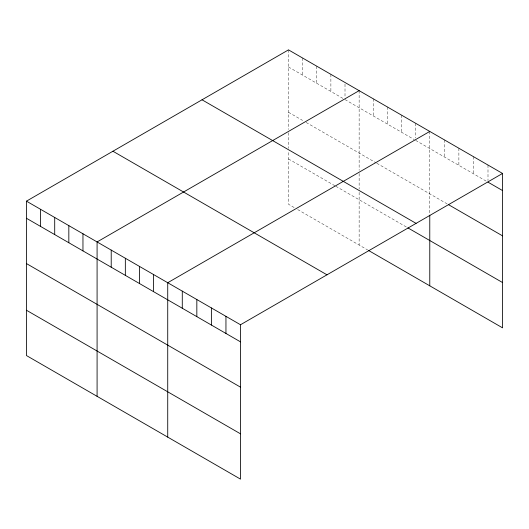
<?xml version="1.0" encoding="UTF-8"?>
<svg xmlns="http://www.w3.org/2000/svg" width="529" height="529" viewBox="0 0 529 529"><rect width="100%" height="100%" fill="white"/><g stroke="black" fill="none" stroke-linecap="round" stroke-linejoin="round"><path stroke-width="0.4" stroke-dasharray="2.65 1.98" d="M288.497 49.871L288.497 129.473M288.497 66.978L342.891 98.381M345.007 99.604L414.233 139.57M415.642 140.383L486.607 181.354M288.497 112.28L302.628 120.433M306.159 122.477L376.086 162.853M376.793 163.256L447.098 203.85M288.497 158.951L335.122 185.871M335.822 186.281L406.464 227.06M294.15 207.52L288.497 204.254L288.497 151.585M297.682 209.557L367.609 249.933M487.996 165.048L487.996 180.528M473.442 156.644L473.442 173.75M458.881 148.239L458.881 165.352M444.327 139.835L444.327 156.948M429.773 131.437L429.773 214.318M415.642 123.277L415.642 137.943M401.518 115.124L401.518 132.23M387.387 106.964L387.387 124.07M373.262 98.811L373.262 115.917M359.138 90.651L359.138 170.259M359.138 173.532L359.138 189.091M359.138 192.364L359.138 245.039M345.007 84.124L345.007 97.157M330.883 74.338L330.883 91.451M316.752 66.185L316.752 83.291M302.628 58.025L302.628 75.138M288.497 132.753L288.497 148.312"/><path stroke-width="0.79" d="M502.55 173.452L240.503 324.746L240.503 479.129L26.45 355.548L26.45 201.159L288.497 49.871L502.55 173.452L502.55 327.841L368.316 250.343M359.138 90.651L97.085 241.945L97.085 396.327M429.773 131.437L167.726 282.724L167.726 437.113M487.996 182.155L502.55 190.559M448.486 204.65L502.55 235.861M202.025 99.796L416.072 223.377M407.872 227.873L502.55 282.539M112.928 151.234L326.975 274.816M26.45 201.159L240.503 324.746M26.45 218.272L240.503 341.853M26.45 263.574L240.503 387.155M26.45 310.245L240.503 433.826M429.773 215.131L429.773 285.819M225.949 316.342L225.949 333.449M211.388 307.938L211.388 325.044M196.834 299.533L196.834 316.64M182.28 291.129L182.28 308.235M153.595 274.571L153.595 291.677M139.471 266.411L139.471 283.524M125.34 258.258L125.34 275.364M111.216 250.098L111.216 267.211M82.96 233.785L82.96 250.898M68.83 225.632L68.83 242.738M54.705 217.472L54.705 234.585M40.574 209.319L40.574 226.425"/></g></svg>
